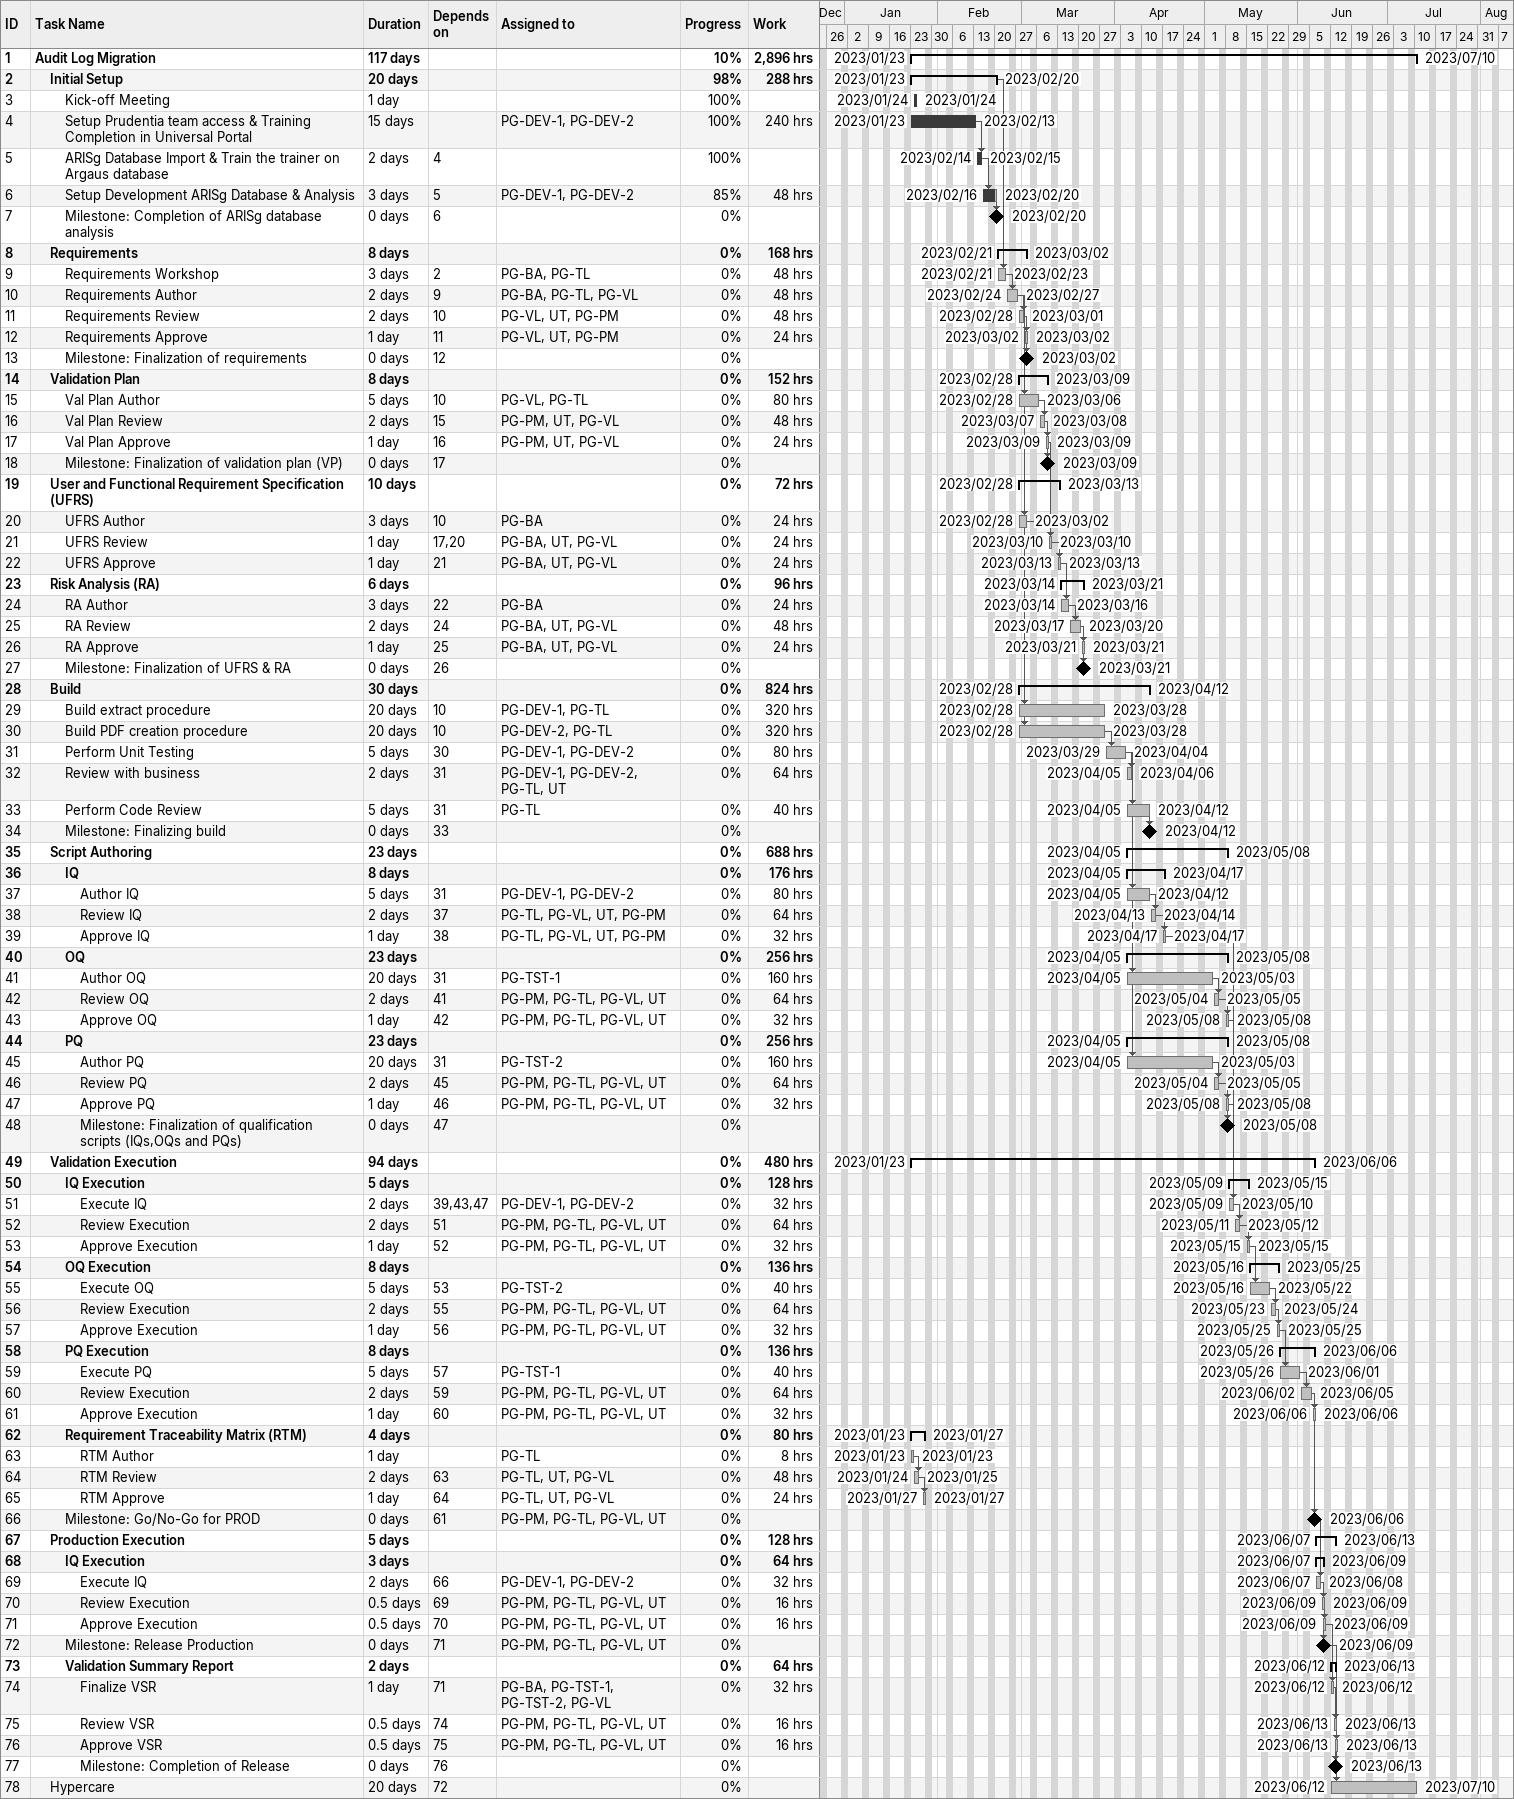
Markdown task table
| ID | Level | Task | Duration | Start | Finish | Predecessors | Resources | % complete | Work (h) |
|---|---|---|---|---|---|---|---|---|---|
| 1 | 1 | **Audit Log Migration** | 117d | 2023-01-23 | 2023-07-10 |  |  | 10 | 2896 |
| 2 | 2 | **Initial Setup** | 20d | 2023-01-23 | 2023-02-20 |  |  | 98 | 288 |
| 3 | 3 | Kick-off Meeting | 1d | 2023-01-24 | 2023-01-24 |  |  | 100 |  |
| 4 | 3 | Setup Prudentia team access & Training Completion in Universal Portal | 15d | 2023-01-23 | 2023-02-13 |  | PG-DEV-1, PG-DEV-2 | 100 | 240 |
| 5 | 3 | ARISg Database Import & Train the trainer on Argaus database | 2d | 2023-02-14 | 2023-02-15 | 4 |  | 100 |  |
| 6 | 3 | Setup Development ARISg Database & Analysis | 3d | 2023-02-16 | 2023-02-20 | 5 | PG-DEV-1, PG-DEV-2 | 85 | 48 |
| 7 | 3 | Milestone: Completion of ARISg database analysis | 0d | 2023-02-20 | 2023-02-20 | 6 |  | 0 |  |
| 8 | 2 | **Requirements** | 8d | 2023-02-21 | 2023-03-02 |  |  | 0 | 168 |
| 9 | 3 | Requirements Workshop | 3d | 2023-02-21 | 2023-02-23 | 2 | PG-BA, PG-TL | 0 | 48 |
| 10 | 3 | Requirements Author | 2d | 2023-02-24 | 2023-02-27 | 9 | PG-BA, PG-TL, PG-VL | 0 | 48 |
| 11 | 3 | Requirements Review | 2d | 2023-02-28 | 2023-03-01 | 10 | PG-VL, UT, PG-PM | 0 | 48 |
| 12 | 3 | Requirements Approve | 1d | 2023-03-02 | 2023-03-02 | 11 | PG-VL, UT, PG-PM | 0 | 24 |
| 13 | 3 | Milestone: Finalization of requirements | 0d | 2023-03-02 | 2023-03-02 | 12 |  | 0 |  |
| 14 | 2 | **Validation Plan** | 8d | 2023-02-28 | 2023-03-09 |  |  | 0 | 152 |
| 15 | 3 | Val Plan Author | 5d | 2023-02-28 | 2023-03-06 | 10 | PG-VL, PG-TL | 0 | 80 |
| 16 | 3 | Val Plan Review | 2d | 2023-03-07 | 2023-03-08 | 15 | PG-PM, UT, PG-VL | 0 | 48 |
| 17 | 3 | Val Plan Approve | 1d | 2023-03-09 | 2023-03-09 | 16 | PG-PM, UT, PG-VL | 0 | 24 |
| 18 | 3 | Milestone: Finalization of validation plan (VP) | 0d | 2023-03-09 | 2023-03-09 | 17 |  | 0 |  |
| 19 | 2 | **User and Functional Requirement Specification (UFRS)** | 10d | 2023-02-28 | 2023-03-13 |  |  | 0 | 72 |
| 20 | 3 | UFRS Author | 3d | 2023-02-28 | 2023-03-02 | 10 | PG-BA | 0 | 24 |
| 21 | 3 | UFRS Review | 1d | 2023-03-10 | 2023-03-10 | 17, 20 | PG-BA, UT, PG-VL | 0 | 24 |
| 22 | 3 | UFRS Approve | 1d | 2023-03-13 | 2023-03-13 | 21 | PG-BA, UT, PG-VL | 0 | 24 |
| 23 | 2 | **Risk Analysis (RA)** | 6d | 2023-03-14 | 2023-03-21 |  |  | 0 | 96 |
| 24 | 3 | RA Author | 3d | 2023-03-14 | 2023-03-16 | 22 | PG-BA | 0 | 24 |
| 25 | 3 | RA Review | 2d | 2023-03-17 | 2023-03-20 | 24 | PG-BA, UT, PG-VL | 0 | 48 |
| 26 | 3 | RA Approve | 1d | 2023-03-21 | 2023-03-21 | 25 | PG-BA, UT, PG-VL | 0 | 24 |
| 27 | 3 | Milestone: Finalization of UFRS & RA | 0d | 2023-03-21 | 2023-03-21 | 26 |  | 0 |  |
| 28 | 2 | **Build** | 30d | 2023-02-28 | 2023-04-12 |  |  | 0 | 824 |
| 29 | 3 | Build extract procedure | 20d | 2023-02-28 | 2023-03-28 | 10 | PG-DEV-1, PG-TL | 0 | 320 |
| 30 | 3 | Build PDF creation procedure | 20d | 2023-02-28 | 2023-03-28 | 10 | PG-DEV-2, PG-TL | 0 | 320 |
| 31 | 3 | Perform Unit Testing | 5d | 2023-03-29 | 2023-04-04 | 30 | PG-DEV-1, PG-DEV-2 | 0 | 80 |
| 32 | 3 | Review with business | 2d | 2023-04-05 | 2023-04-06 | 31 | PG-DEV-1, PG-DEV-2, PG-TL, UT | 0 | 64 |
| 33 | 3 | Perform Code Review | 5d | 2023-04-05 | 2023-04-12 | 31 | PG-TL | 0 | 40 |
| 34 | 3 | Milestone: Finalizing build | 0d | 2023-04-12 | 2023-04-12 | 33 |  | 0 |  |
| 35 | 2 | **Script Authoring** | 23d | 2023-04-05 | 2023-05-08 |  |  | 0 | 688 |
| 36 | 3 | **IQ** | 8d | 2023-04-05 | 2023-04-17 |  |  | 0 | 176 |
| 37 | 4 | Author IQ | 5d | 2023-04-05 | 2023-04-12 | 31 | PG-DEV-1, PG-DEV-2 | 0 | 80 |
| 38 | 4 | Review IQ | 2d | 2023-04-13 | 2023-04-14 | 37 | PG-TL, PG-VL, UT, PG-PM | 0 | 64 |
| 39 | 4 | Approve IQ | 1d | 2023-04-17 | 2023-04-17 | 38 | PG-TL, PG-VL, UT, PG-PM | 0 | 32 |
| 40 | 3 | **OQ** | 23d | 2023-04-05 | 2023-05-08 |  |  | 0 | 256 |
| 41 | 4 | Author OQ | 20d | 2023-04-05 | 2023-05-03 | 31 | PG-TST-1 | 0 | 160 |
| 42 | 4 | Review OQ | 2d | 2023-05-04 | 2023-05-05 | 41 | PG-PM, PG-TL, PG-VL, UT | 0 | 64 |
| 43 | 4 | Approve OQ | 1d | 2023-05-08 | 2023-05-08 | 42 | PG-PM, PG-TL, PG-VL, UT | 0 | 32 |
| 44 | 3 | **PQ** | 23d | 2023-04-05 | 2023-05-08 |  |  | 0 | 256 |
| 45 | 4 | Author PQ | 20d | 2023-04-05 | 2023-05-03 | 31 | PG-TST-2 | 0 | 160 |
| 46 | 4 | Review PQ | 2d | 2023-05-04 | 2023-05-05 | 45 | PG-PM, PG-TL, PG-VL, UT | 0 | 64 |
| 47 | 4 | Approve PQ | 1d | 2023-05-08 | 2023-05-08 | 46 | PG-PM, PG-TL, PG-VL, UT | 0 | 32 |
| 48 | 4 | Milestone: Finalization of qualification scripts (IQs,OQs and PQs) | 0d | 2023-05-08 | 2023-05-08 | 47 |  | 0 |  |
| 49 | 2 | **Validation Execution** | 94d | 2023-01-23 | 2023-06-06 |  |  | 0 | 480 |
| 50 | 3 | **IQ Execution** | 5d | 2023-05-09 | 2023-05-15 |  |  | 0 | 128 |
| 51 | 4 | Execute IQ | 2d | 2023-05-09 | 2023-05-10 | 39, 43, 47 | PG-DEV-1, PG-DEV-2 | 0 | 32 |
| 52 | 4 | Review Execution | 2d | 2023-05-11 | 2023-05-12 | 51 | PG-PM, PG-TL, PG-VL, UT | 0 | 64 |
| 53 | 4 | Approve Execution | 1d | 2023-05-15 | 2023-05-15 | 52 | PG-PM, PG-TL, PG-VL, UT | 0 | 32 |
| 54 | 3 | **OQ Execution** | 8d | 2023-05-16 | 2023-05-25 |  |  | 0 | 136 |
| 55 | 4 | Execute OQ | 5d | 2023-05-16 | 2023-05-22 | 53 | PG-TST-2 | 0 | 40 |
| 56 | 4 | Review Execution | 2d | 2023-05-23 | 2023-05-24 | 55 | PG-PM, PG-TL, PG-VL, UT | 0 | 64 |
| 57 | 4 | Approve Execution | 1d | 2023-05-25 | 2023-05-25 | 56 | PG-PM, PG-TL, PG-VL, UT | 0 | 32 |
| 58 | 3 | **PQ Execution** | 8d | 2023-05-26 | 2023-06-06 |  |  | 0 | 136 |
| 59 | 4 | Execute PQ | 5d | 2023-05-26 | 2023-06-01 | 57 | PG-TST-1 | 0 | 40 |
| 60 | 4 | Review Execution | 2d | 2023-06-02 | 2023-06-05 | 59 | PG-PM, PG-TL, PG-VL, UT | 0 | 64 |
| 61 | 4 | Approve Execution | 1d | 2023-06-06 | 2023-06-06 | 60 | PG-PM, PG-TL, PG-VL, UT | 0 | 32 |
| 62 | 3 | **Requirement Traceability Matrix (RTM)** | 4d | 2023-01-23 | 2023-01-27 |  |  | 0 | 80 |
| 63 | 4 | RTM Author | 1d | 2023-01-23 | 2023-01-23 |  | PG-TL | 0 | 8 |
| 64 | 4 | RTM Review | 2d | 2023-01-24 | 2023-01-25 | 63 | PG-TL, UT, PG-VL | 0 | 48 |
| 65 | 4 | RTM Approve | 1d | 2023-01-27 | 2023-01-27 | 64 | PG-TL, UT, PG-VL | 0 | 24 |
| 66 | 3 | Milestone: Go/No-Go for PROD | 0d | 2023-06-06 | 2023-06-06 | 61 | PG-PM, PG-TL, PG-VL, UT | 0 |  |
| 67 | 2 | **Production Execution** | 5d | 2023-06-07 | 2023-06-13 |  |  | 0 | 128 |
| 68 | 3 | **IQ Execution** | 3d | 2023-06-07 | 2023-06-09 |  |  | 0 | 64 |
| 69 | 4 | Execute IQ | 2d | 2023-06-07 | 2023-06-08 | 66 | PG-DEV-1, PG-DEV-2 | 0 | 32 |
| 70 | 4 | Review Execution | 0.5d | 2023-06-09 | 2023-06-09 | 69 | PG-PM, PG-TL, PG-VL, UT | 0 | 16 |
| 71 | 4 | Approve Execution | 0.5d | 2023-06-09 | 2023-06-09 | 70 | PG-PM, PG-TL, PG-VL, UT | 0 | 16 |
| 72 | 3 | Milestone: Release Production | 0d | 2023-06-09 | 2023-06-09 | 71 | PG-PM, PG-TL, PG-VL, UT | 0 |  |
| 73 | 3 | **Validation Summary Report** | 2d | 2023-06-12 | 2023-06-13 |  |  | 0 | 64 |
| 74 | 4 | Finalize VSR | 1d | 2023-06-12 | 2023-06-12 | 71 | PG-BA, PG-TST-1, PG-TST-2, PG-VL | 0 | 32 |
| 75 | 4 | Review VSR | 0.5d | 2023-06-13 | 2023-06-13 | 74 | PG-PM, PG-TL, PG-VL, UT | 0 | 16 |
| 76 | 4 | Approve VSR | 0.5d | 2023-06-13 | 2023-06-13 | 75 | PG-PM, PG-TL, PG-VL, UT | 0 | 16 |
| 77 | 4 | Milestone: Completion of Release | 0d | 2023-06-13 | 2023-06-13 | 76 |  | 0 |  |
| 78 | 2 | Hypercare | 20d | 2023-06-12 | 2023-07-10 | 72 |  | 0 |  |
